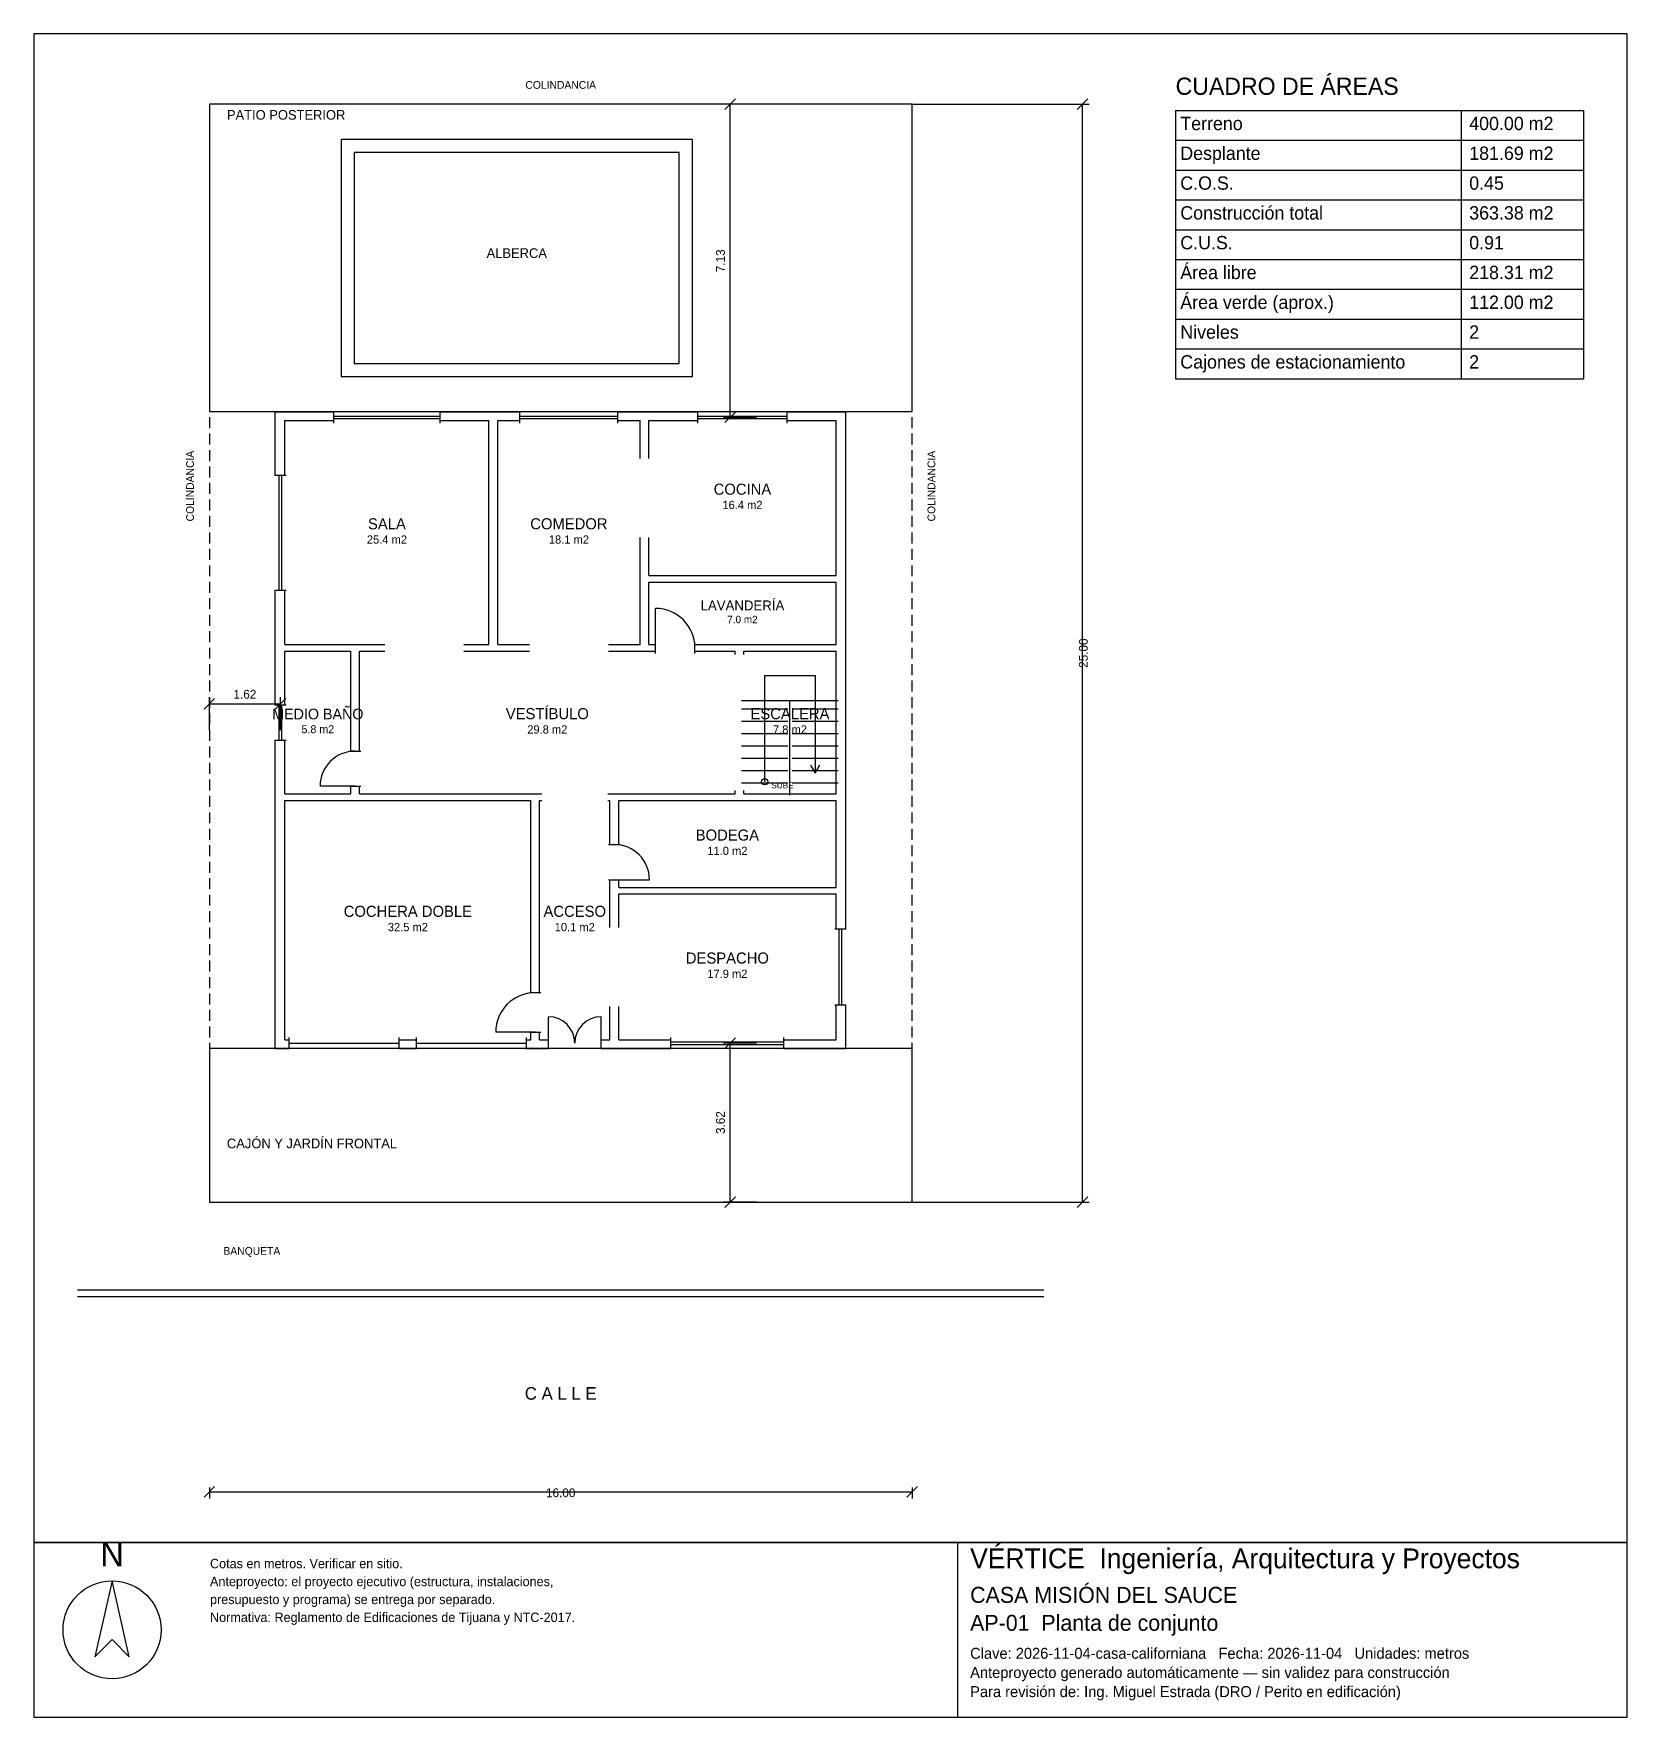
# Model space of a CAD drawing. Header units: metres. Extents: x -4 to 32.3, y -11.7 to 26.6.
import ezdxf
from ezdxf.enums import TextEntityAlignment as Align

# ---------------------------------------------------------------- set-up
doc = ezdxf.new("R2010")
doc.units = ezdxf.units.M
doc.header["$LTSCALE"] = 0.5
doc.linetypes.add('DASHED', pattern=[0.75, 0.5, -0.25])
for name, color, linetype in [('A-AREA', 252, 'CONTINUOUS'), ('A-ESCALERA', 6, 'CONTINUOUS'), ('A-EXTERIOR', 82, 'CONTINUOUS'), ('A-LIMITE', 1, 'DASHED'), ('A-MUROS', 7, 'CONTINUOUS'), ('A-PUERTAS', 2, 'CONTINUOUS'), ('A-TEXTO', 3, 'CONTINUOUS'), ('A-VANOS', 4, 'CONTINUOUS'), ('COTAS', 8, 'CONTINUOUS'), ('LAMINA', 9, 'CONTINUOUS')]:
    doc.layers.add(name, color=color, linetype=linetype)
doc.styles.get("Standard").update_dxf_attribs({"font": 'txt', "width": 0.9})

msp = doc.modelspace()

# ---------------------------------------------------------------- linework, layer by layer
at = {"layer": 'A-ESCALERA'}
for p, q in [((12.12, 11.42), (14.32, 11.42)), ((12.12, 11.23), (13.17, 11.23)), ((13.22, 9.27), (13.22, 11.42)), ((13.27, 11.23), (14.32, 11.23)), ((12.12, 10.95), (13.17, 10.95)), ((13.27, 10.95), (14.32, 10.95)), ((12.12, 10.67), (13.17, 10.67)), ((12.12, 10.39), (13.17, 10.39)), ((13.27, 10.67), (14.32, 10.67)), ((13.27, 10.39), (14.32, 10.39)), ((12.12, 10.11), (13.17, 10.11)), ((13.27, 10.11), (14.32, 10.11)), ((12.12, 9.83), (13.17, 9.83)), ((13.27, 9.83), (14.32, 9.83)), ((12.12, 9.55), (13.17, 9.55)), ((13.27, 9.55), (14.32, 9.55))]:
    msp.add_line(p, q, dxfattribs=at)
for points in [[(12.645, 9.57), (12.645, 11.995), (13.795, 11.995), (13.795, 9.77)], [(13.687, 9.95), (13.795, 9.77), (13.903, 9.95)]]:
    msp.add_lwpolyline(points, dxfattribs=at)
msp.add_circle((12.645, 9.57), 0.07, dxfattribs=at)
at = {"layer": 'A-EXTERIOR'}
for p, q in [((-3, -2), (19, -2)), ((-3, -2.15), (19, -2.15))]:
    msp.add_line(p, q, dxfattribs=at)
for points in [[(0, 18), (16, 18), (16, 25), (0, 25)], [(3, 18.8), (11, 18.8), (11, 24.2), (3, 24.2)], [(3.3, 19.1), (10.7, 19.1), (10.7, 23.9), (3.3, 23.9)], [(0, 0), (16, 0), (16, 3.5), (0, 3.5)]]:
    msp.add_lwpolyline(points, close=True, dxfattribs=at)
at = {"layer": 'A-LIMITE'}
msp.add_lwpolyline([(0, 0), (16, 0), (16, 25), (0, 25)], close=True, dxfattribs=at)
at = {"layer": 'A-MUROS'}
for p, q in [((1.495, 17.995), (2.831, 17.995)), ((1.495, 16.557), (1.495, 17.995)), ((1.72, 17.795), (2.831, 17.795)), ((1.72, 16.557), (1.72, 17.795)), ((2.831, 17.74), (2.831, 18)), ((5.254, 17.74), (5.254, 18)), ((5.254, 17.995), (7.071, 17.995)), ((5.254, 17.795), (6.365, 17.795)), ((6.365, 12.695), (6.365, 17.795)), ((6.565, 17.795), (7.071, 17.795)), ((6.565, 12.695), (6.565, 17.795)), ((7.071, 17.74), (7.071, 18)), ((9.302, 17.74), (9.302, 18)), ((9.302, 17.995), (11.123, 17.995)), ((9.302, 17.795), (9.808, 17.795)), ((9.808, 16.932), (9.808, 17.795)), ((10.007, 17.795), (11.123, 17.795)), ((10.007, 16.932), (10.007, 17.795)), ((11.123, 17.74), (11.123, 18)), ((13.153, 17.74), (13.153, 18)), ((13.153, 17.995), (14.495, 17.995)), ((13.153, 17.795), (14.269, 17.795)), ((14.269, 14.27), (14.269, 17.795)), ((14.495, 6.224), (14.495, 17.995)), ((1.49, 16.557), (1.75, 16.557)), ((9.808, 12.695), (9.808, 15.132)), ((10.007, 14.27), (10.007, 15.132)), ((10.007, 14.27), (14.269, 14.27)), ((1.49, 13.932), (1.75, 13.932)), ((1.495, 11.32), (1.495, 13.932)), ((1.72, 12.695), (1.72, 13.932)), ((10.007, 14.12), (14.269, 14.12)), ((10.007, 12.695), (10.007, 14.12)), ((14.269, 12.695), (14.269, 14.12)), ((1.72, 12.695), (3.993, 12.695)), ((5.793, 12.695), (6.365, 12.695)), ((6.565, 12.695), (7.286, 12.695)), ((9.086, 12.695), (9.808, 12.695)), ((10.007, 12.695), (10.157, 12.695)), ((10.157, 12.49), (10.157, 12.75)), ((11.057, 12.49), (11.057, 12.75)), ((11.057, 12.695), (14.269, 12.695)), ((1.72, 12.545), (3.22, 12.545)), ((1.72, 11.32), (1.72, 12.545)), ((3.22, 10.27), (3.22, 12.545)), ((3.42, 12.545), (3.993, 12.545)), ((3.42, 10.27), (3.42, 12.545)), ((5.793, 12.545), (7.286, 12.545)), ((9.086, 12.545), (10.157, 12.545)), ((11.057, 12.545), (11.97, 12.545)), ((11.97, 12.47), (11.97, 12.545)), ((12.17, 12.545), (14.27, 12.545)), ((12.17, 12.47), (12.17, 12.545)), ((14.27, 9.295), (14.27, 12.545)), ((1.49, 11.32), (1.75, 11.32)), ((1.49, 10.52), (1.75, 10.52)), ((1.495, 3.495), (1.495, 10.52)), ((1.72, 9.295), (1.72, 10.52)), ((3.19, 10.27), (3.45, 10.27)), ((1.72, 9.295), (3.22, 9.295)), ((3.19, 9.47), (3.45, 9.47)), ((3.22, 9.295), (3.22, 9.47)), ((3.42, 9.295), (3.42, 9.47)), ((3.42, 9.295), (7.57, 9.295)), ((9.07, 9.295), (11.97, 9.295)), ((11.97, 9.295), (11.97, 9.37)), ((12.17, 9.295), (12.17, 9.37)), ((12.17, 9.295), (14.27, 9.295)), ((1.72, 9.145), (7.32, 9.145)), ((1.72, 3.695), (1.72, 9.145)), ((7.32, 4.77), (7.32, 9.145)), ((7.52, 9.145), (7.57, 9.145)), ((7.52, 4.77), (7.52, 9.145)), ((9.07, 9.145), (9.12, 9.145)), ((9.12, 8.142), (9.12, 9.145)), ((9.32, 9.145), (14.27, 9.145)), ((9.32, 8.142), (9.32, 9.145)), ((14.27, 7.167), (14.27, 9.145)), ((9.09, 8.142), (9.35, 8.142)), ((9.09, 7.342), (9.35, 7.342)), ((9.12, 6.256), (9.12, 7.342)), ((9.32, 7.167), (9.32, 7.342)), ((9.32, 7.167), (14.27, 7.167)), ((9.32, 7.017), (14.27, 7.017)), ((9.32, 6.256), (9.32, 7.017)), ((14.27, 6.224), (14.27, 7.017)), ((14.24, 6.224), (14.5, 6.224)), ((7.29, 4.77), (7.55, 4.77)), ((9.12, 3.695), (9.12, 4.456)), ((9.32, 3.695), (9.32, 4.456)), ((14.24, 4.488), (14.5, 4.488)), ((14.27, 3.695), (14.27, 4.488)), ((14.495, 3.495), (14.495, 4.488)), ((7.29, 3.87), (7.55, 3.87)), ((7.32, 3.695), (7.32, 3.87)), ((7.52, 3.695), (7.52, 3.87)), ((1.495, 3.495), (1.82, 3.495)), ((1.72, 3.695), (1.82, 3.695)), ((1.82, 3.49), (1.82, 3.75)), ((4.32, 3.49), (4.32, 3.75)), ((4.32, 3.695), (4.72, 3.695)), ((4.32, 3.495), (4.72, 3.495)), ((4.72, 3.49), (4.72, 3.75)), ((7.22, 3.49), (7.22, 3.75)), ((7.22, 3.695), (7.32, 3.695)), ((7.22, 3.495), (7.72, 3.495)), ((7.52, 3.695), (7.72, 3.695)), ((7.72, 3.49), (7.72, 3.75)), ((8.92, 3.49), (8.92, 3.75)), ((8.92, 3.695), (9.12, 3.695)), ((8.92, 3.495), (10.508, 3.495)), ((9.32, 3.695), (10.508, 3.695)), ((10.508, 3.49), (10.508, 3.75)), ((13.083, 3.49), (13.083, 3.75)), ((13.083, 3.695), (14.27, 3.695)), ((13.083, 3.495), (14.495, 3.495))]:
    msp.add_line(p, q, dxfattribs=at)
at = {"layer": 'A-PUERTAS'}
for p, q in [((10.157, 12.62), (10.157, 13.52)), ((3.32, 9.47), (2.52, 9.47)), ((9.22, 7.342), (10.02, 7.342)), ((7.72, 3.62), (7.72, 4.22)), ((8.92, 3.62), (8.92, 4.22)), ((7.42, 3.87), (6.52, 3.87))]:
    msp.add_line(p, q, dxfattribs=at)
for centre, radius, start, end in [((10.157, 12.62), 0.9, 0, 90), ((3.32, 9.47), 0.8, 90, 180), ((9.22, 7.342), 0.8, 0, 90), ((7.42, 3.87), 0.9, 90, 180), ((7.72, 3.62), 0.6, 0, 90), ((8.92, 3.62), 0.6, 90, 180)]:
    msp.add_arc(centre, radius, start, end, dxfattribs=at)
at = {"layer": 'A-VANOS'}
for p, q in [((2.831, 17.9), (5.254, 17.9)), ((2.831, 17.84), (5.254, 17.84)), ((7.071, 17.9), (9.302, 17.9)), ((7.071, 17.84), (9.302, 17.84)), ((11.123, 17.9), (13.153, 17.9)), ((11.123, 17.84), (13.153, 17.84)), ((1.59, 13.932), (1.59, 16.557)), ((1.65, 13.932), (1.65, 16.557)), ((1.59, 10.52), (1.59, 11.32)), ((1.65, 10.52), (1.65, 11.32)), ((14.34, 4.488), (14.34, 6.224)), ((14.4, 4.488), (14.4, 6.224)), ((1.82, 3.62), (4.32, 3.62)), ((4.72, 3.62), (7.22, 3.62)), ((10.508, 3.65), (13.083, 3.65)), ((10.508, 3.59), (13.083, 3.59))]:
    msp.add_line(p, q, dxfattribs=at)
at = {"layer": 'COTAS'}
for p, q in [((12.4575, 25), (11.7075, 25)), ((11.7375, 24.88), (11.9775, 25.12)), ((11.8575, 17.87), (11.8575, 25)), ((16, 25), (20.03, 25)), ((19.76, 24.88), (20, 25.12)), ((19.88, 0), (19.88, 25)), ((22, 24.8571), (31.2857, 24.8571)), ((22, 24.8571), (22, 18.75)), ((28.5, 24.8571), (28.5, 18.75)), ((31.2857, 24.8571), (31.2857, 18.75)), ((22, 24.1786), (31.2857, 24.1786)), ((22, 23.5), (31.2857, 23.5)), ((22, 22.8214), (31.2857, 22.8214)), ((22, 22.1429), (31.2857, 22.1429)), ((22, 21.4643), (31.2857, 21.4643)), ((22, 20.7857), (31.2857, 20.7857)), ((22, 20.1071), (31.2857, 20.1071)), ((22, 19.4286), (31.2857, 19.4286)), ((22, 18.75), (31.2857, 18.75)), ((12.4575, 17.87), (11.7075, 17.87)), ((11.7375, 17.75), (11.9775, 17.99)), ((-0.12, 11.225), (0.12, 11.465)), ((0, 10.745), (0, 11.495)), ((0, 11.345), (1.62, 11.345)), ((1.5, 11.225), (1.74, 11.465)), ((1.62, 10.745), (1.62, 11.495)), ((12.4575, 3.62), (11.7075, 3.62)), ((11.7375, 3.5), (11.9775, 3.74)), ((11.8575, 0), (11.8575, 3.62)), ((12.4575, 0), (11.7075, 0)), ((11.7375, -0.12), (11.9775, 0.12)), ((16, 0), (20.03, 0)), ((19.76, -0.12), (20, 0.12)), ((-0.12, -6.72), (0.12, -6.48)), ((0, -6.5), (0, -6.75)), ((15.88, -6.72), (16.12, -6.48)), ((16, -6.5), (16, -6.75)), ((0, -6.6), (16, -6.6))]:
    msp.add_line(p, q, dxfattribs=at)
at = {"layer": 'LAMINA'}
msp.add_line((17.0457, -11.7332), (17.0457, -7.75), dxfattribs=at)
for points in [[(-4, -7.75), (32.2857, -7.75), (32.2857, 26.6071), (-4, 26.6071)], [(-4, -11.7332), (32.2857, -11.7332), (32.2857, -7.75), (-4, -7.75)], [(-2.2155, -8.6263), (-2.6059, -10.355), (-2.2155, -9.9646), (-1.8252, -10.355)]]:
    msp.add_lwpolyline(points, close=True, dxfattribs=at)
msp.add_circle((-2.2155, -9.7416), 1.1153, dxfattribs=at)

# ---------------------------------------------------------------- texts
at = {"layer": 'A-AREA'}
for s, height, p in [('16.4 m2', 0.189, (12.138, 15.7805)), ('25.4 m2', 0.189, (4.0425, 14.993)), ('18.1 m2', 0.189, (8.1865, 14.993)), ('7.0 m2', 0.1688, (12.138, 13.1825)), ('5.8 m2', 0.1821, (2.47, 10.6771)), ('29.8 m2', 0.189, (7.695, 10.668)), ('7.8 m2', 0.189, (13.22, 10.668)), ('11.0 m2', 0.189, (11.795, 7.904)), ('32.5 m2', 0.189, (4.52, 6.168)), ('10.1 m2', 0.189, (8.32, 6.168)), ('17.9 m2', 0.189, (11.795, 5.104))]:
    msp.add_text(s, height=height, dxfattribs=at).set_placement(p, align=Align.CENTER)
at = {"layer": 'A-ESCALERA'}
msp.add_text('SUBE', height=0.14, dxfattribs=at).set_placement((12.795, 9.42))
at = {"layer": 'A-TEXTO'}
for s, height, p in [('CUADRO DE ÁREAS', 0.3929, (22, 25.2143)), ('PATIO POSTERIOR', 0.22, (0.4, 24.648)), ('Terreno', 0.3036, (22.1071, 24.4107)), ('400.00 m2', 0.3036, (28.6857, 24.4107)), ('Desplante', 0.3036, (22.1071, 23.7321)), ('181.69 m2', 0.3036, (28.6857, 23.7321)), ('C.O.S.', 0.3036, (22.1071, 23.0536)), ('0.45', 0.3036, (28.6857, 23.0536)), ('Construcción total', 0.3036, (22.1071, 22.375)), ('363.38 m2', 0.3036, (28.6857, 22.375)), ('C.U.S.', 0.3036, (22.1071, 21.6964)), ('0.91', 0.3036, (28.6857, 21.6964)), ('Área libre', 0.3036, (22.1071, 21.0179)), ('218.31 m2', 0.3036, (28.6857, 21.0179)), ('Área verde (aprox.)', 0.3036, (22.1071, 20.3393)), ('112.00 m2', 0.3036, (28.6857, 20.3393)), ('Niveles', 0.3036, (22.1071, 19.6607)), ('2', 0.3036, (28.6857, 19.6607)), ('Cajones de estacionamiento', 0.3036, (22.1071, 18.9821)), ('2', 0.3036, (28.6857, 18.9821)), ('CAJÓN Y JARDÍN FRONTAL', 0.22, (0.4, 1.225)), ('BANQUETA', 0.176, (0.32, -1.2))]:
    msp.add_text(s, height=height, dxfattribs=at).set_placement(p)
for s, height, p in [('COLINDANCIA', 0.176, (8, 25.352)), ('ALBERCA', 0.22, (7, 21.5)), ('COCINA', 0.252, (12.138, 16.1081)), ('SALA', 0.252, (4.0425, 15.3206)), ('COMEDOR', 0.252, (8.1865, 15.3206)), ('LAVANDERÍA', 0.225, (12.138, 13.475)), ('MEDIO BAÑO', 0.2429, (2.47, 10.9929)), ('VESTÍBULO', 0.252, (7.695, 10.9956)), ('ESCALERA', 0.252, (13.22, 10.9956)), ('BODEGA', 0.252, (11.795, 8.2316)), ('COCHERA DOBLE', 0.252, (4.52, 6.4956)), ('ACCESO', 0.252, (8.32, 6.4956)), ('DESPACHO', 0.252, (11.795, 5.4316)), ('C A L L E', 0.286, (8, -4.5))]:
    msp.add_text(s, height=height, dxfattribs=at).set_placement(p, align=Align.CENTER)
for p in [(-0.352, 15.5), (16.528, 15.5)]:
    msp.add_text('COLINDANCIA', height=0.176, rotation=90, dxfattribs=at).set_placement(p)
at = {"layer": 'COTAS'}
for s, p in [('7.13', (11.7375, 21.435)), ('25.00', (20, 12.5)), ('3.62', (11.7375, 1.81))]:
    msp.add_text(s, height=0.2, rotation=90, dxfattribs=at).set_placement(p, align=Align.CENTER)
for s, p in [('1.62', (0.81, 11.465)), ('16.00', (8, -6.72))]:
    msp.add_text(s, height=0.2, dxfattribs=at).set_placement(p, align=Align.CENTER)
at = {"layer": 'LAMINA'}
msp.add_text('N', height=0.5576, dxfattribs=at).set_placement((-2.2155, -8.2917), align=Align.CENTER)
for s, height, p in [('VÉRTICE  Ingeniería, Arquitectura y Proyectos', 0.4503, (17.3228, -8.3388)), ('Cotas en metros. Verificar en sitio.', 0.2147, (0.015, -8.3388)), ('Anteproyecto: el proyecto ejecutivo (estructura, instalaciones,', 0.2147, (0.015, -8.7468)), ('CASA MISIÓN DEL SAUCE', 0.3637, (17.3228, -9.1268)), ('presupuesto y programa) se entrega por separado.', 0.2147, (0.015, -9.1549)), ('Normativa: Reglamento de Edificaciones de Tijuana y NTC-2017.', 0.2147, (0.015, -9.5629)), ('AP-01  Planta de conjunto', 0.3637, (17.3228, -9.7632)), ('Clave: 2026-11-04-casa-californiana   Fecha: 2026-11-04   Unidades: metros', 0.2494, (17.3228, -10.3997)), ('Anteproyecto generado automáticamente — sin validez para construcción', 0.2494, (17.3228, -10.8361)), ('Para revisión de: Ing. Miguel Estrada (DRO / Perito en edificación)', 0.2494, (17.3228, -11.2725))]:
    msp.add_text(s, height=height, dxfattribs=at).set_placement(p)

doc.saveas('drawing.dxf')
